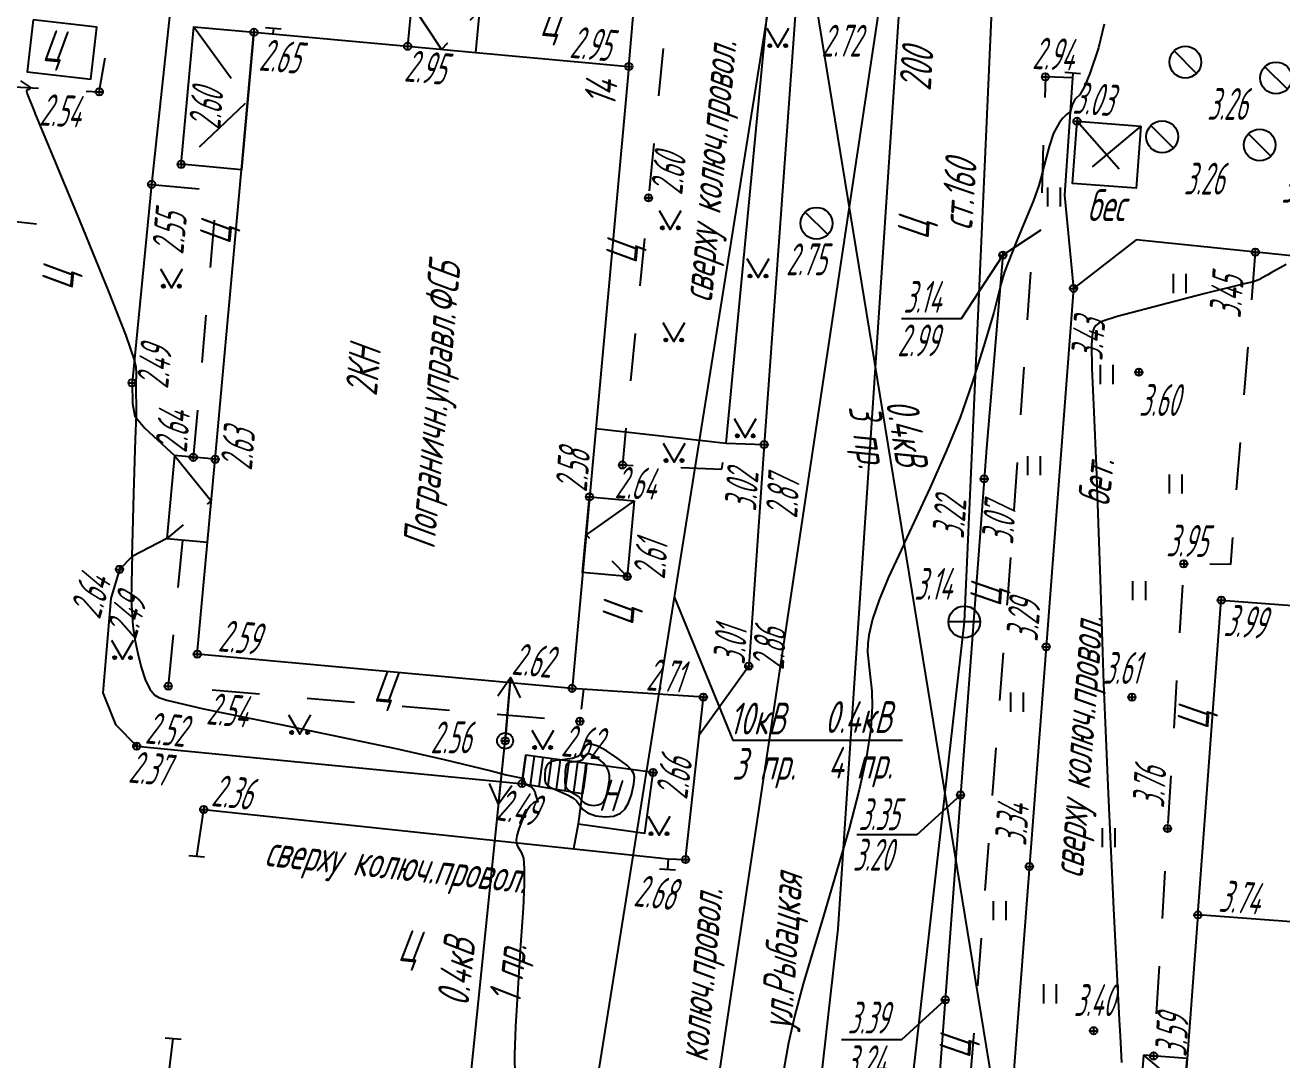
# Model space of a CAD drawing. Extents: x 1233805 to 1234355, y 654698 to 655114.
# Drawn here: x 1233934.98 to 1233974.51, y 654998.42 to 655030.96 of the extents above; entities that cross this region are included whole.
import ezdxf

# ---------------------------------------------------------------- set-up
doc = ezdxf.new("R2010")
doc.units = 0
doc.linetypes.add('ИИDash_15_15', pattern=[3, 1.5, -1.5])
doc.linetypes.add('ИИDash_20_10', pattern=[3, 2, -1])
for name, color, linetype, lineweight in [('ИИ_ВОДОПРОВОДЫ', 80, 'Continuous', 25), ('ИИ_ГОРИЗОНТАЛИ_ОСН', 32, 'Continuous', 25), ('ИИ_ГОРИЗОНТАЛИ_УТОЛЩ', 32, 'Continuous', 30), ('ИИ_ДОРОГИ_АД', 7, 'Continuous', 25), ('ИИ_КАНАЛИЗАЦИЯ', 34, 'Continuous', 25), ('ИИ_ЛЭП_ВН', 250, 'Continuous', 25), ('ИИ_ЛЭП_НН', 250, 'Continuous', 25), ('ИИ_ОГРАДЫ', 7, 'Continuous', 25), ('ИИ_ОТМЕТКИ', 7, 'Continuous', 25), ('ИИ_СТРОЕНИЕ', 7, 'Continuous', 25), ('ИИ_ТЕПЛОТРАССА', 5, 'Continuous', 25), ('ИИ_ТРУБОПРОВОДЫ', 7, 'Continuous', 25), ('ИИ_УГОДЬЯ', 7, 'Continuous', 25)]:
    doc.layers.add(name, color=color, linetype=linetype, lineweight=lineweight)
doc.styles.add('VNIPISIMPLEXCUR', font='simplex.shx', dxfattribs={"width": 0.8, "oblique": 15})
doc.styles.add('ГОСТ 2.304 КУРСИВ', font='cs_gost2304.shx', dxfattribs={"oblique": 15})
doc.linetypes.add('ИИ054741_6', pattern='A,2,-0.5,[35,3dservice.shx,S=1,R=0,X=0,Y=0],-0.5,2', length=5)
doc.linetypes.add('ИИ054763', pattern='A,2.5,[23,3dservice.shx,S=0.85,R=45,X=0,Y=0],5,[23,3dservice.shx,S=0.85,R=225,X=0,Y=0],2.5', length=10)
doc.linetypes.add('ИИ251222', pattern='A,2,-2,3,-0.6,["В",VNIPISIMPLEXCUR,S=2,R=0,X=0,Y=-1],-2.8,3,-2,8,-2,8,-2,6', length=41.4)
doc.linetypes.add('ИИ251223', pattern='A,2,-2,3,-0.6,["К",VNIPISIMPLEXCUR,S=2,R=0,X=0,Y=-1],-3,3,-2,8,-2,8,-2,6', length=41.6)
doc.linetypes.add('ИИ251225', pattern='A,2,-2,3,-0.6,["2Т",VNIPISIMPLEXCUR,S=2,R=0,X=0,Y=-1],-4.4,3,-2,8,-2,8,-2,6', length=43)

# ---------------------------------------------------------------- blocks, each defined once
blk = doc.blocks.new('ИИ05401')
at = {"color": 0, "linetype": 'Continuous', "lineweight": 25}
for points in [[(-0.4, 1.2), (-0.4, 0)], [(0.4, 1.2), (0.4, 0)]]:
    blk.add_lwpolyline(points, dxfattribs=at)
blk = doc.blocks.new('ИИ05416')
at = {"linetype": 'Continuous', "lineweight": 25}
h = blk.add_hatch(color=0, dxfattribs=at)
edge = h.paths.add_edge_path()
edge.add_arc((-0.5, 0.1), 0.1, 0, 360)
h = blk.add_hatch(color=0, dxfattribs=at)
edge = h.paths.add_edge_path()
edge.add_arc((0.5, 0.1), 0.1, 0, 360)
at = {"color": 0, "linetype": 'Continuous', "lineweight": 25}
blk.add_lwpolyline([(-0.693, 1.2), (0, 0), (0.693, 1.2)], dxfattribs=at)
for centre in [(-0.5, 0.1), (0.5, 0.1)]:
    blk.add_circle(centre, 0.1, dxfattribs=at)
blk = doc.blocks.new('ИИ051171')
at = {"color": 0, "linetype": 'Continuous', "lineweight": 25, "flags": 128}
blk.add_lwpolyline([(0.707, -0.707), (-0.707, 0.707)], dxfattribs=at)
at = {"color": 0, "linetype": 'Continuous', "lineweight": 25}
blk.add_circle((0, 0), 1, dxfattribs=at)
at = {"color": 0, "linetype": 'Continuous', "style": 'VNIPISIMPLEXCUR', "oblique": 15, "width": 0.8}
for tag, p in [('NUMBER', (1.7, -1)), ('HATCH', (1.7, -4.4)), ('HEIGHT', (1.7, -7.8)), ('TOP1', (1.7, -11.2)), ('TOP2', (1.7, -14.6)), ('TOP3', (1.7, -18)), ('TOP4', (1.7, -21.4)), ('TOP5', (1.7, -24.8)), ('BOTTOM', (1.7, -28.2))]:
    blk.add_attdef(tag, p, '', height=2, dxfattribs=at)
blk = doc.blocks.new('ИИ051216')
at = {"linetype": 'Continuous'}
blk.add_hatch(color=0, dxfattribs=at).paths.add_polyline_path([(0, 0), (0.4, -0.8), (-0.4, -0.8)])
at = {"color": 0, "linetype": 'Continuous'}
for points in [[(0, 0), (0.4, -0.8), (-0.4, -0.8), (0, 0)], [(0, 0), (0, -2.5)]]:
    blk.add_lwpolyline(points, dxfattribs=at)
at = {"color": 0, "linetype": 'Continuous', "style": 'VNIPISIMPLEXCUR', "oblique": 15, "width": 0.8}
blk.add_attdef('HEIGHT', (1.1, -2.5), '', height=2, dxfattribs=at)
blk = doc.blocks.new('ИИ051081')
at = {"linetype": 'Continuous', "lineweight": 25}
blk.add_hatch(color=0, dxfattribs=at).paths.add_polyline_path([(-0.05, 0, 1), (0.05, 0, 1)])
at = {"color": 0, "linetype": 'Continuous', "lineweight": 25}
for radius in [0.5, 0.05]:
    blk.add_circle((0, 0), radius, dxfattribs=at)
blk = doc.blocks.new('ИИ051144')
at = {"color": 0, "linetype": 'Continuous', "lineweight": 25, "flags": 128}
for points in [[(4, 0), (0, 0)], [(2.775, 0.707), (4, 0), (2.775, -0.707)]]:
    blk.add_lwpolyline(points, dxfattribs=at)
blk = doc.blocks.new('ИИ051172')
at = {"color": 0, "linetype": 'Continuous', "lineweight": 25, "flags": 128}
blk.add_lwpolyline([(1, 0), (-1, 0)], dxfattribs=at)
at = {"color": 0, "linetype": 'Continuous', "lineweight": 25}
blk.add_circle((0, 0), 1, dxfattribs=at)
at = {"color": 0, "linetype": 'Continuous', "style": 'VNIPISIMPLEXCUR', "oblique": 15, "width": 0.8}
for tag, p in [('NUMBER', (1.7, -1)), ('HATCH', (1.7, -4.4)), ('HEIGHT', (1.7, -7.8)), ('TOP1', (1.7, -11.2)), ('TOP2', (1.7, -14.6)), ('TOP3', (1.7, -18)), ('TOP4', (1.7, -21.4)), ('TOP5', (1.7, -24.8)), ('BOTTOM', (1.7, -28.2))]:
    blk.add_attdef(tag, p, '', height=2, dxfattribs=at)
blk = doc.blocks.new('PICKET')
at = {"color": 0, "linetype": 'Continuous', "lineweight": 25}
for p, q in [((-0.23, 0), (0.23, 0)), ((0, 0.23), (0, -0.23))]:
    blk.add_line(p, q, dxfattribs=at)
blk.add_circle((0, 0), 0.23, dxfattribs=at)
at = {"color": 0, "linetype": 'Continuous', "style": 'VNIPISIMPLEXCUR', "oblique": 15, "width": 0.8}
blk.add_attdef('OTMETKA', (1.25, 0.3), '', height=2, dxfattribs=at)
at = {"color": 8, "linetype": 'Continuous', "style": 'VNIPISIMPLEXCUR', "oblique": 15, "width": 0.8, "flags": 1}
blk.add_attdef('NOMER', (1.25, -2.7), '', height=2, dxfattribs=at)

msp = doc.modelspace()

# ---------------------------------------------------------------- linework, layer by layer
at = {"layer": 'ИИ_ВОДОПРОВОДЫ', "linetype": 'ИИ251222', "flags": 128}
msp.add_lwpolyline([(1233967.944, 655082.797), (1233967.18, 655071.793), (1233964.522, 655012.19), (1233960.74, 654978.868), (1233962.888, 654934.908), (1233961.805, 654824.993), (1233961.762, 654810.371), (1233969.882, 654700.999)], dxfattribs=at)
at = {"layer": 'ИИ_ГОРИЗОНТАЛИ_ОСН', "flags": 128}
for points, elevation in [([(1233968.926, 655030.983), (1233968.743, 655030.243), (1233968.473, 655029.437), (1233968.3, 655029.024), (1233968.152, 655028.768), (1233968.041, 655028.655), (1233968.002, 655028.622), (1233967.92, 655028.445), (1233967.899, 655028.374), (1233967.853, 655028.233), (1233967.824, 655028.207), (1233967.734, 655028.146), (1233967.621, 655028.032), (1233967.512, 655027.891), (1233967.331, 655027.558), (1233967.187, 655027.143), (1233967.024, 655026.509), (1233967.003, 655026.421), (1233966.867, 655025.911), (1233966.703, 655025.443), (1233966.314, 655024.512), (1233966.129, 655024.078), (1233965.782, 655023.196), (1233965.658, 655022.771), (1233965.647, 655022.717), (1233965.446, 655021.918), (1233965.127, 655020.845), (1233964.766, 655019.706), (1233964.388, 655018.623), (1233963.967, 655017.583), (1233963.438, 655016.396), (1233962.645, 655014.69), (1233962.616, 655014.628), (1233962.142, 655013.601), (1233961.84, 655012.88), (1233961.632, 655012.274), (1233961.514, 655011.774), (1233961.485, 655011.509), (1233961.48, 655011.238), (1233961.547, 655010.571), (1233961.613, 655010.012), (1233961.629, 655009.544), (1233961.578, 655008.826), (1233961.441, 655007.952), (1233961.216, 655006.914), (1233960.901, 655005.696), (1233960.099, 655002.981), (1233959.454, 655000.812), (1233959.191, 654999.824), (1233958.992, 654998.952), (1233958.841, 654998.126)], 3), ([(1233934.831, 655029.206), (1233935.017, 655029.082), (1233935.118, 655029.016), (1233935.137, 655028.968), (1233935.071, 655028.926), (1233935.041, 655028.913), (1233935.022, 655028.882), (1233935.042, 655028.799), (1233935.285, 655028.2), (1233935.289, 655028.19), (1233936.689, 655024.815), (1233937.604, 655022.577), (1233938.146, 655021.199), (1233938.407, 655020.435), (1233938.457, 655020.212), (1233938.472, 655020.015), (1233938.466, 655019.664), (1233938.46, 655019.369), (1233938.469, 655019.031), (1233938.475, 655018.855), (1233938.469, 655018.703), (1233938.438, 655017.938), (1233938.392, 655016.23), (1233938.36, 655014.998), (1233938.33, 655014.255), (1233938.33, 655014.254), (1233938.338, 655014.25), (1233938.341, 655014.249), (1233938.335, 655013.976), (1233938.331, 655013.875), (1233938.319, 655012.882), (1233938.369, 655012.069), (1233938.43, 655011.637), (1233938.519, 655011.196), (1233938.633, 655010.763), (1233938.759, 655010.384), (1233938.901, 655010.077), (1233939.051, 655009.896), (1233939.061, 655009.887), (1233939.063, 655009.885), (1233939.18, 655009.813), (1233939.432, 655009.731), (1233940.588, 655009.462), (1233942.969, 655008.97), (1233946.644, 655008.207), (1233948.157, 655007.865), (1233949.641, 655007.503), (1233950.112, 655007.386), (1233950.627, 655007.281), (1233950.667, 655007.268), (1233950.681, 655007.142), (1233950.681, 655007.14), (1233950.688, 655007.105), (1233950.724, 655007.087), (1233950.741, 655007.082), (1233950.903, 655007.009), (1233950.96, 655006.943), (1233951.018, 655006.814), (1233951.022, 655006.804), (1233951.028, 655006.789), (1233951.112, 655006.533), (1233951.088, 655006.529), (1233951.034, 655006.53), (1233950.981, 655006.511), (1233950.867, 655006.406), (1233950.744, 655006.215), (1233950.612, 655005.953), (1233950.504, 655005.683), (1233950.441, 655005.46), (1233950.427, 655005.337), (1233950.436, 655005.232), (1233950.467, 655005.14), (1233950.531, 655005.033), (1233950.583, 655004.949), (1233950.651, 655004.756), (1233950.68, 655004.441), (1233950.677, 655003.932), (1233950.642, 655003.194), (1233950.564, 655002.029), (1233950.405, 654999.463), (1233950.377, 654998.582), (1233950.38, 654997.9)], 2.5), ([(1233974.649, 655023.434), (1233974.153, 655023.155), (1233974.067, 655023.108), (1233973.853, 655022.985), (1233973.812, 655022.961), (1233973.619, 655022.884), (1233973.474, 655022.85), (1233973.327, 655022.819), (1233972.061, 655022.51), (1233969.335, 655021.792), (1233968.878, 655021.651), (1233968.754, 655021.587), (1233968.665, 655021.514), (1233968.601, 655021.419), (1233968.558, 655021.295), (1233968.521, 655020.902), (1233968.531, 655020.173), (1233968.592, 655018.784), (1233968.668, 655017.091), (1233968.794, 655013.527), (1233968.906, 655010.257), (1233969.045, 655006.798), (1233969.211, 655003.165), (1233969.394, 654999.673), (1233969.422, 654999.159), (1233969.462, 654998.336)], 3.5)]:
    msp.add_lwpolyline(points, dxfattribs=dict(at, elevation=elevation))
for points, elevation in [([(1233952.365, 655007.958), (1233952.191, 655007.891), (1233951.888, 655007.852), (1233951.673, 655007.828), (1233951.543, 655007.797), (1233951.446, 655007.741), (1233951.379, 655007.657), (1233951.341, 655007.546), (1233951.326, 655007.384), (1233951.325, 655007.364), (1233951.324, 655007.342), (1233951.323, 655007.216), (1233951.344, 655007.133), (1233951.396, 655007.062), (1233951.484, 655006.997), (1233951.78, 655006.867), (1233952.064, 655006.746), (1233952.232, 655006.647), (1233952.319, 655006.565), (1233952.405, 655006.447), (1233952.524, 655006.292), (1233952.666, 655006.19), (1233952.93, 655006.095), (1233953.23, 655006.057), (1233953.495, 655006.084), (1233953.705, 655006.171), (1233953.848, 655006.305), (1233953.964, 655006.501), (1233954.053, 655006.755), (1233954.123, 655007.094), (1233954.148, 655007.293), (1233954.129, 655007.416), (1233954.055, 655007.535), (1233953.903, 655007.681), (1233953.596, 655007.916), (1233953.263, 655008.134), (1233952.989, 655008.28), (1233952.79, 655008.347), (1233952.685, 655008.344), (1233952.604, 655008.294), (1233952.521, 655008.162), (1233952.502, 655008.126), (1233952.437, 655008.024), (1233952.365, 655007.958)], 3), ([(1233952.502, 655007.848), (1233952.414, 655007.814), (1233952.261, 655007.794), (1233952.088, 655007.767), (1233952.036, 655007.736), (1233952.003, 655007.689), (1233951.97, 655007.507), (1233951.966, 655007.47), (1233951.962, 655007.431), (1233951.951, 655007.149), (1233951.968, 655007.05), (1233952.002, 655006.973), (1233952.09, 655006.88), (1233952.247, 655006.788), (1233952.368, 655006.718), (1233952.455, 655006.617), (1233952.515, 655006.539), (1233952.586, 655006.488), (1233952.719, 655006.44), (1233952.87, 655006.421), (1233953.004, 655006.434), (1233953.11, 655006.479), (1233953.186, 655006.552), (1233953.246, 655006.661), (1233953.291, 655006.808), (1233953.331, 655007.021), (1233953.357, 655007.226), (1233953.356, 655007.375), (1233953.325, 655007.508), (1233953.264, 655007.63), (1233953.157, 655007.761), (1233953.009, 655007.89), (1233952.847, 655007.994), (1233952.716, 655008.044), (1233952.662, 655008.042), (1233952.622, 655008.017), (1233952.58, 655007.95), (1233952.57, 655007.932), (1233952.502, 655007.848)], 3.5)]:
    msp.add_lwpolyline(points, close=True, dxfattribs=dict(at, elevation=elevation))
at = {"layer": 'ИИ_ГОРИЗОНТАЛИ_УТОЛЩ', "elevation": 4, "flags": 128}
msp.add_lwpolyline([(1233952.638, 655007.738), (1233952.635, 655007.737), (1233952.632, 655007.736), (1233952.611, 655007.6), (1233952.608, 655007.577), (1233952.605, 655007.553), (1233952.52, 655006.948), (1233952.504, 655006.789), (1233952.504, 655006.789), (1233952.505, 655006.787), (1233952.507, 655006.786), (1233952.514, 655006.786), (1233952.538, 655006.943), (1233952.539, 655006.949), (1233952.54, 655006.954), (1233952.626, 655007.579), (1233952.641, 655007.74), (1233952.64, 655007.74), (1233952.639, 655007.739), (1233952.639, 655007.739), (1233952.638, 655007.738)], close=True, dxfattribs=at)
at = {"layer": 'ИИ_ДОРОГИ_АД', "flags": 128}
for points in [[(1233958.974, 655039.999), (1233959.025, 655040.337), (1233959.836, 655039.969), (1233958.224, 655017.766), (1233957.74, 655010.801), (1233956.183, 655008.633)], [(1233942.814, 655031.411), (1233939.57, 655031.711), (1233938.959, 655025.949), (1233938.343, 655019.708), (1233938.353, 655019.053), (1233938.433, 655018.661), (1233938.746, 655018.278), (1233939.674, 655017.42)], [(1233966.927, 655024.513), (1233965.735, 655023.726), (1233965.22, 655017.649), (1233963.19, 654990.517), (1233963.573, 654989.502), (1233964.287, 654988.788), (1233964.986, 654988.479), (1233965.342, 654988.479)], [(1233957.028, 655017.81), (1233958.224, 655017.766)], [(1233939.436, 655014.811), (1233938.347, 655014.252), (1233937.946, 655013.843), (1233937.67, 655012.926), (1233937.419, 655009.964), (1233937.82, 655008.967), (1233938.488, 655008.281), (1233950.655, 655007.101)], [(1233952.373, 655005.845), (1233952.23, 655005.054)]]:
    msp.add_lwpolyline(points, dxfattribs=at)
at = {"layer": 'ИИ_ДОРОГИ_АД', "linetype": 'ИИDash_15_15', "flags": 128}
for points in [[(1233921.896, 655014.323), (1233918.478, 655014.665), (1233920.242, 655030.402), (1233931.846, 655029.176), (1233937.312, 655028.858), (1233937.808, 655031.71), (1233941.546, 655033.2), (1233942.917, 655033.363)], [(1233954.189, 655032.216), (1233955.241, 655032.158), (1233953.767, 655017.125), (1233956.898, 655016.993), (1233957.028, 655017.81)], [(1233967.921, 655029.294), (1233967.073, 655029.33), (1233966.927, 655024.513)], [(1233938.959, 655025.949), (1233941.011, 655025.762), (1233940.269, 655017.365)], [(1233964.287, 654988.788), (1233964.143, 654990.442), (1233965.892, 655012.937), (1233966.701, 655024.364)], [(1233973.677, 655023.816), (1233972.891, 655013.991), (1233971.424, 655014.016), (1233970.479, 654998.541)], [(1233939.933, 655014.765), (1233939.482, 655010.169), (1233952.43, 655009.065), (1233952.553, 655010.077)]]:
    msp.add_lwpolyline(points, dxfattribs=at)
at = {"layer": 'ИИ_ДОРОГИ_АД', "flags": 128}
msp.add_lwpolyline([(1233935.234, 655031.122), (1233935.046, 655029.486), (1233937.05, 655029.255), (1233937.238, 655030.891)], close=True, dxfattribs=at)
at = {"layer": 'ИИ_КАНАЛИЗАЦИЯ', "linetype": 'ИИ251223', "flags": 128}
msp.add_lwpolyline([(1233959.831, 654935.307), (1233963.849, 654975.195), (1233964.502, 654990.159), (1233959.462, 654992.879), (1233960.552, 655002.541), (1233963.498, 655046.82), (1233964.614, 655061.611), (1233965.913, 655082.867)], dxfattribs=at)
at = {"layer": 'ИИ_ЛЭП_ВН', "flags": 128}
for points in [[(1233959.103, 655036.201), (1233949.847, 654978.253), (1233945.218, 654919.13), (1233958.083, 654861.007)], [(1233955.394, 655012.977), (1233957.242, 655008.47), (1233962.581, 655008.47)]]:
    msp.add_lwpolyline(points, dxfattribs=at)
at = {"layer": 'ИИ_ЛЭП_НН', "flags": 128}
msp.add_lwpolyline([(1233959.103, 655036.201), (1233968.727, 654977.323)], dxfattribs=at)
at = {"layer": 'ИИ_ЛЭП_НН'}
msp.add_lwpolyline([(1233922.991, 654975.982), (1233937.196, 654974.121), (1233946.265, 654972.885), (1233948.67, 654994.745), (1233950.077, 655008.451), (1233950.235, 655010.279)], dxfattribs=at)
at = {"layer": 'ИИ_ОГРАДЫ', "linetype": 'ИИ054741_6'}
for points in [[(1233952.929, 655018.271), (1233957.028, 655017.81), (1233958.589, 655034.184)], [(1233953.968, 655029.656), (1233954.189, 655032.216), (1233949.158, 655032.733), (1233942.917, 655033.363), (1233942.8, 655032.129), (1233942.776, 655031.519)], [(1233967.932, 655029.455), (1233967.672, 655025.611), (1233967.961, 655022.677)], [(1233984.15, 655022.955), (1233976.86, 655023.491), (1233969.924, 655024.2), (1233967.961, 655022.677), (1233965.342, 654988.479), (1233965.312, 654988.279)]]:
    msp.add_lwpolyline(points, dxfattribs=at)
at = {"layer": 'ИИ_ОГРАДЫ', "flags": 128}
for points in [[(1233942.538, 655030.878), (1233943.037, 655030.841)], [(1233967.682, 655029.473), (1233968.181, 655029.436)], [(1233940.127, 655004.844), (1233940.626, 655004.808)], [(1233954.939, 655004.429), (1233955.437, 655004.392)], [(1233939.385, 654999.109), (1233939.883, 654999.073)]]:
    msp.add_lwpolyline(points, dxfattribs=at)
at = {"layer": 'ИИ_ОГРАДЫ'}
for points in [[(1233942.788, 655030.86), (1233942.775, 655030.677)], [(1233955.207, 655004.738), (1233955.188, 655004.411)]]:
    msp.add_lwpolyline(points, dxfattribs=at)
at = {"layer": 'ИИ_ОГРАДЫ', "linetype": 'ИИ054763', "flags": 128}
for points in [[(1233940.376, 655004.826), (1233940.595, 655006.292), (1233955.207, 655004.738), (1233955.75, 655004.716), (1233956.314, 655009.824), (1233952.184, 655010.101)], [(1233912.187, 654898.15), (1233919.57, 654897.199), (1233943.856, 654894.854), (1233948.88, 654942.547), (1233953.034, 654980.504), (1233954.746, 654995.55), (1233954.265, 654995.602), (1233939.404, 654997.193), (1233939.634, 654999.091)]]:
    msp.add_lwpolyline(points, dxfattribs=at)
at = {"layer": 'ИИ_ОТМЕТКИ'}
for points, elevation in [([(1233965.735, 655023.726), (1233964.426, 655021.719), (1233962.546, 655021.719)], 2.99), ([(1233964.405, 655006.747), (1233963.025, 655005.491), (1233961.144, 655005.491)], 3.202), ([(1233963.923, 655000.306), (1233962.543, 654999.051), (1233960.662, 654999.051)], 3.245)]:
    msp.add_lwpolyline(points, dxfattribs=dict(at, elevation=elevation))
at = {"layer": 'ИИ_СТРОЕНИЕ'}
for points in [[(1233947.133, 655031.619), (1233947.012, 655030.29), (1233949.161, 655030.094), (1233949.282, 655031.423)], [(1233942.178, 655030.731), (1233941.784, 655026.406), (1233939.886, 655026.579), (1233940.281, 655030.904)], [(1233953.968, 655029.656), (1233952.184, 655010.101), (1233940.395, 655011.176), (1233940.716, 655014.694), (1233940.954, 655017.303), (1233941.784, 655026.406), (1233942.178, 655030.731), (1233947.012, 655030.29), (1233949.161, 655030.094)], [(1233970.078, 655027.784), (1233969.933, 655025.829), (1233967.923, 655025.978), (1233968.068, 655027.933)], [(1233939.674, 655017.42), (1233939.436, 655014.811), (1233940.716, 655014.694), (1233940.954, 655017.303)], [(1233954.132, 655015.996), (1233953.915, 655013.615), (1233952.517, 655013.742), (1233952.734, 655016.123)], [(1233971.872, 655002.976), (1233972.607, 655012.873), (1233975.258, 655012.676), (1233978.056, 655012.468), (1233981.847, 655012.187), (1233981.112, 655002.291)], [(1233952.506, 655006.79), (1233952.64, 655007.736), (1233950.734, 655008.004), (1233950.607, 655007.106)], [(1233952.64, 655007.736), (1233952.506, 655006.79), (1233952.373, 655005.845), (1233954.474, 655005.549), (1233954.73, 655007.455)], [(1233971.872, 655002.976), (1233971.537, 654998.462), (1233971.39, 654996.478), (1233971.125, 654992.906), (1233974.213, 654992.677), (1233975.435, 654992.586), (1233977.216, 654992.454), (1233978.992, 654992.322), (1233997.615, 654990.94), (1234004.245, 654990.448), (1234004.49, 654993.744), (1234004.993, 655000.518), (1234001.33, 655000.79), (1233996.872, 655001.121), (1233981.112, 655002.291)], [(1233970.156, 654998.565), (1233970.009, 654996.581), (1233971.39, 654996.478), (1233971.537, 654998.462)]]:
    msp.add_lwpolyline(points, close=True, dxfattribs=at)
at = {"layer": 'ИИ_СТРОЕНИЕ', "linetype": 'ИИDash_20_10', "flags": 128}
for points in [[(1233947.133, 655031.619), (1233948.073, 655030.194), (1233949.282, 655031.423)], [(1233940.281, 655030.904), (1233941.981, 655028.568), (1233939.886, 655026.579)], [(1233968.068, 655027.933), (1233969.933, 655025.829)], [(1233970.078, 655027.784), (1233967.923, 655025.978)], [(1233939.674, 655017.42), (1233940.835, 655015.998), (1233939.436, 655014.811)], [(1233954.132, 655015.996), (1233952.626, 655014.933), (1233953.915, 655013.615)], [(1233970.156, 654998.565), (1233971.464, 654997.47), (1233970.009, 654996.581)]]:
    msp.add_lwpolyline(points, dxfattribs=at)
at = {"layer": 'ИИ_СТРОЕНИЕ'}
for points in [[(1233950.607, 655007.106), (1233950.734, 655008.004)], [(1233950.878, 655007.061), (1233951.006, 655007.966)], [(1233951.15, 655007.016), (1233951.278, 655007.928)], [(1233951.421, 655006.971), (1233951.551, 655007.889)], [(1233951.692, 655006.926), (1233951.823, 655007.851)], [(1233951.964, 655006.88), (1233952.095, 655007.812)], [(1233952.235, 655006.835), (1233952.367, 655007.774)]]:
    msp.add_lwpolyline(points, dxfattribs=at)
at = {"layer": 'ИИ_ТЕПЛОТРАССА', "linetype": 'ИИ251225', "flags": 128}
msp.add_lwpolyline([(1233964.982, 655082.899), (1233962.125, 655033.414), (1233954.34, 654981.542)], dxfattribs=at)

# ---------------------------------------------------------------- block references
at = {"layer": 'ИИ_ВОДОПРОВОДЫ', "color": 7}
ref = msp.add_blockref('ИИ051172', (1233964.522, 655012.19, 3.14), dxfattribs=dict(at, xscale=0.5, yscale=0.5, zscale=0.5))
ref.add_attrib('HATCH', '3.14', (1233962.947, 655012.887, 14.81), dxfattribs={"layer": '0', "color": 0, "linetype": 'Continuous', "height": 1, "rotation": 360, "style": 'ГОСТ 2.304 КУРСИВ', "oblique": 15, "width": 0.65})
at = {"layer": 'ИИ_ЛЭП_НН', "xscale": 0.4999999999999997, "yscale": 0.4999999999999997, "zscale": 0.4999999999999997}
for rotation in [85.08561164963277, 264.1389860084803]:
    msp.add_blockref('ИИ051144', (1233950.077, 655008.451), dxfattribs=dict(at, rotation=rotation))
at = {"layer": 'ИИ_ЛЭП_НН', "xscale": 0.5, "yscale": 0.5, "zscale": 0.5}
msp.add_blockref('ИИ051081', (1233950.077, 655008.451), dxfattribs=at)
at = {"layer": 'ИИ_ОТМЕТКИ'}
ref = msp.add_blockref('PICKET', (1233959.255, 655031.964, 2.724), dxfattribs=dict(at, xscale=0.5, yscale=0.5, zscale=0.5))
ref.add_attrib('OTMETKA', '2.72', (1233960.031, 655029.967, 2.724), dxfattribs={"layer": '0', "color": 0, "linetype": 'Continuous', "height": 1, "style": 'ГОСТ 2.304 КУРСИВ', "oblique": 15, "width": 0.65})
ref = msp.add_blockref('PICKET', (1233942.178, 655030.731, 2.647), dxfattribs=dict(at, xscale=0.5, yscale=0.5, zscale=0.5))
ref.add_attrib('OTMETKA', '2.65', (1233942.317, 655029.536, 2.647), dxfattribs={"layer": '0', "color": 0, "linetype": 'Continuous', "height": 1, "rotation": 354.7916, "style": 'ГОСТ 2.304 КУРСИВ', "oblique": 15, "width": 0.65})
ref = msp.add_blockref('PICKET', (1233953.968, 655029.656, 2.946), dxfattribs=dict(at, xscale=0.5, yscale=0.5, zscale=0.5))
ref.add_attrib('OTMETKA', '2.95', (1233952.089, 655029.93, 2.946), dxfattribs={"layer": '0', "color": 0, "linetype": 'Continuous', "height": 1, "rotation": 354.7916, "style": 'ГОСТ 2.304 КУРСИВ', "oblique": 15, "width": 0.65})
ref = msp.add_blockref('PICKET', (1233947.012, 655030.29, 2.953), dxfattribs=dict(at, xscale=0.5, yscale=0.5, zscale=0.5))
ref.add_attrib('OTMETKA', '2.95', (1233946.886, 655029.191, 2.953), dxfattribs={"layer": '0', "color": 0, "linetype": 'Continuous', "height": 1, "rotation": 354.7916, "style": 'ГОСТ 2.304 КУРСИВ', "oblique": 15, "width": 0.65})
ref = msp.add_blockref('PICKET', (1233967.073, 655029.33, 2.939), dxfattribs=dict(at, xscale=0.5, yscale=0.5, zscale=0.5))
ref.add_attrib('OTMETKA', '2.94', (1233966.652, 655029.578, 2.939), dxfattribs={"layer": '0', "color": 0, "linetype": 'Continuous', "height": 1, "rotation": 357.6151, "style": 'ГОСТ 2.304 КУРСИВ', "oblique": 15, "width": 0.65})
ref = msp.add_blockref('PICKET', (1233939.886, 655026.579, 2.601), dxfattribs=dict(at, xscale=0.5, yscale=0.5, zscale=0.5))
ref.add_attrib('OTMETKA', '2.60', (1233941.11, 655027.64, 2.601), dxfattribs={"layer": '0', "color": 0, "linetype": 'Continuous', "height": 1, "rotation": 84.7916, "style": 'ГОСТ 2.304 КУРСИВ', "oblique": 15, "width": 0.65})
ref = msp.add_blockref('PICKET', (1233968.068, 655027.933, 3.033), dxfattribs=dict(at, xscale=0.5, yscale=0.5, zscale=0.5))
ref.add_attrib('OTMETKA', '3.03', (1233967.919, 655028.178, 3.033), dxfattribs={"layer": '0', "color": 0, "linetype": 'Continuous', "height": 1, "rotation": 355.7555, "style": 'ГОСТ 2.304 КУРСИВ', "oblique": 15, "width": 0.65})
ref = msp.add_blockref('PICKET', (1233937.312, 655028.858, 2.537), dxfattribs=dict(at, xscale=0.5, yscale=0.5, zscale=0.5))
ref.add_attrib('OTMETKA', '2.54', (1233935.411, 655027.805, 2.537), dxfattribs={"layer": '0', "color": 0, "linetype": 'Continuous', "height": 1, "rotation": 356.6697, "style": 'ГОСТ 2.304 КУРСИВ', "oblique": 15, "width": 0.65})
ref = msp.add_blockref('PICKET', (1233954.59, 655025.522, 2.603), dxfattribs=dict(at, xscale=0.5, yscale=0.5, zscale=0.5))
ref.add_attrib('OTMETKA', '2.60', (1233955.648, 655025.597, 2.603), dxfattribs={"layer": '0', "color": 0, "linetype": 'Continuous', "height": 1, "rotation": 84.3993, "style": 'ГОСТ 2.304 КУРСИВ', "oblique": 15, "width": 0.65})
ref = msp.add_blockref('PICKET', (1233938.959, 655025.949, 2.545), dxfattribs=dict(at, xscale=0.5, yscale=0.5, zscale=0.5))
ref.add_attrib('OTMETKA', '2.55', (1233939.951, 655023.727, 2.545), dxfattribs={"layer": '0', "color": 0, "linetype": 'Continuous', "height": 1, "rotation": 84.3577, "style": 'ГОСТ 2.304 КУРСИВ', "oblique": 15, "width": 0.65})
ref = msp.add_blockref('PICKET', (1233965.735, 655023.726, 2.99), dxfattribs=dict(at, xscale=0.5, yscale=0.5, zscale=0.5))
ref.add_attrib('OTMETKA', '2.99', (1233962.415, 655020.543, 2.99), dxfattribs={"layer": '0', "color": 0, "linetype": 'Continuous', "height": 1, "style": 'ГОСТ 2.304 КУРСИВ', "oblique": 15, "width": 0.65})
ref = msp.add_blockref('PICKET', (1233973.677, 655023.816, 3.453), dxfattribs=dict(at, xscale=0.5, yscale=0.5, zscale=0.5))
ref.add_attrib('OTMETKA', '3.45', (1233973.214, 655021.727, 3.453), dxfattribs={"layer": '0', "color": 0, "linetype": 'Continuous', "height": 1, "rotation": 85.423, "style": 'ГОСТ 2.304 КУРСИВ', "oblique": 15, "width": 0.65})
ref = msp.add_blockref('PICKET', (1233967.961, 655022.677, 3.433), dxfattribs=dict(at, xscale=0.5, yscale=0.5, zscale=0.5))
ref.add_attrib('OTMETKA', '3.43', (1233968.866, 655020.388, 3.433), dxfattribs={"layer": '0', "color": 0, "linetype": 'Continuous', "height": 1, "rotation": 85.6199, "style": 'ГОСТ 2.304 КУРСИВ', "oblique": 15, "width": 0.65})
ref = msp.add_blockref('PICKET', (1233938.343, 655019.708, 2.493), dxfattribs=dict(at, xscale=0.5, yscale=0.5, zscale=0.5))
ref.add_attrib('OTMETKA', '2.49', (1233939.473, 655019.505, 2.493), dxfattribs={"layer": '0', "color": 0, "linetype": 'Continuous', "height": 1, "rotation": 84.3577, "style": 'ГОСТ 2.304 КУРСИВ', "oblique": 15, "width": 0.65})
ref = msp.add_blockref('PICKET', (1233970.014, 655020.04, 3.605), dxfattribs=dict(at, xscale=0.5, yscale=0.5, zscale=0.5))
ref.add_attrib('OTMETKA', '3.60', (1233970.016, 655018.667, 3.605), dxfattribs={"layer": '0', "color": 0, "linetype": 'Continuous', "height": 1, "style": 'ГОСТ 2.304 КУРСИВ', "oblique": 15, "width": 0.65})
ref = msp.add_blockref('PICKET', (1233940.269, 655017.365, 2.637), dxfattribs=dict(at, xscale=0.5, yscale=0.5, zscale=0.5))
ref.add_attrib('OTMETKA', '2.64', (1233940.06, 655017.491, 2.637), dxfattribs={"layer": '0', "color": 0, "linetype": 'Continuous', "height": 1, "rotation": 84.9542, "style": 'ГОСТ 2.304 КУРСИВ', "oblique": 15, "width": 0.65})
ref = msp.add_blockref('PICKET', (1233940.954, 655017.303, 2.626), dxfattribs=dict(at, xscale=0.5, yscale=0.5, zscale=0.5))
ref.add_attrib('OTMETKA', '2.63', (1233942.108, 655016.937, 2.626), dxfattribs={"layer": '0', "color": 0, "linetype": 'Continuous', "height": 1, "rotation": 84.7916, "style": 'ГОСТ 2.304 КУРСИВ', "oblique": 15, "width": 0.65})
ref = msp.add_blockref('PICKET', (1233952.734, 655016.123, 2.581), dxfattribs=dict(at, xscale=0.5, yscale=0.5, zscale=0.5))
ref.add_attrib('OTMETKA', '2.58', (1233952.642, 655016.258, 2.581), dxfattribs={"layer": '0', "color": 0, "linetype": 'Continuous', "height": 1, "rotation": 84.7879, "style": 'ГОСТ 2.304 КУРСИВ', "oblique": 15, "width": 0.65})
ref = msp.add_blockref('PICKET', (1233958.224, 655017.766, 2.866), dxfattribs=dict(at, xscale=0.5, yscale=0.5, zscale=0.5))
ref.add_attrib('OTMETKA', '2.87', (1233959.26, 655015.433, 2.866), dxfattribs={"layer": '0', "color": 0, "linetype": 'Continuous', "height": 1, "rotation": 86.0258, "style": 'ГОСТ 2.304 КУРСИВ', "oblique": 15, "width": 0.65})
ref = msp.add_blockref('PICKET', (1233953.767, 655017.125, 2.64), dxfattribs=dict(at, xscale=0.5, yscale=0.5, zscale=0.5))
ref.add_attrib('OTMETKA', '2.64', (1233953.519, 655016.081, 2.64), dxfattribs={"layer": '0', "color": 0, "linetype": 'Continuous', "height": 1, "rotation": 357.5855, "style": 'ГОСТ 2.304 КУРСИВ', "oblique": 15, "width": 0.65})
ref = msp.add_blockref('PICKET', (1233965.148, 655016.686, 3.069), dxfattribs=dict(at, xscale=0.5, yscale=0.5, zscale=0.5))
ref.add_attrib('OTMETKA', '3.07', (1233966.056, 655014.61, 3.069), dxfattribs={"layer": '0', "color": 0, "linetype": 'Continuous', "height": 1, "rotation": 85.7212, "style": 'ГОСТ 2.304 КУРСИВ', "oblique": 15, "width": 0.65})
ref = msp.add_blockref('PICKET', (1233971.424, 655014.016, 3.951), dxfattribs=dict(at, xscale=0.5, yscale=0.5, zscale=0.5))
ref.add_attrib('OTMETKA', '3.95', (1233970.873, 655014.253, 3.951), dxfattribs={"layer": '0', "color": 0, "linetype": 'Continuous', "height": 1, "rotation": 359.029, "style": 'ГОСТ 2.304 КУРСИВ', "oblique": 15, "width": 0.65})
ref = msp.add_blockref('PICKET', (1233953.915, 655013.615, 2.608), dxfattribs=dict(at, xscale=0.5, yscale=0.5, zscale=0.5))
ref.add_attrib('OTMETKA', '2.61', (1233955.098, 655013.518, 2.608), dxfattribs={"layer": '0', "color": 0, "linetype": 'Continuous', "height": 1, "rotation": 84.7916, "style": 'ГОСТ 2.304 КУРСИВ', "oblique": 15, "width": 0.65})
ref = msp.add_blockref('PICKET', (1233937.946, 655013.843, 2.486), dxfattribs=dict(at, xscale=0.5, yscale=0.5, zscale=0.5))
ref.add_attrib('OTMETKA', '2.49', (1233938.455, 655011.605, 2.486), dxfattribs={"layer": '0', "color": 0, "linetype": 'Continuous', "height": 1, "rotation": 73.2475, "style": 'ГОСТ 2.304 КУРСИВ', "oblique": 15, "width": 0.65})
ref = msp.add_blockref('PICKET', (1233967.098, 655011.41, 3.293), dxfattribs=dict(at, xscale=0.5, yscale=0.5, zscale=0.5))
ref.add_attrib('OTMETKA', '3.29', (1233966.828, 655011.557, 3.293), dxfattribs={"layer": '0', "color": 0, "linetype": 'Continuous', "height": 1, "rotation": 85.6199, "style": 'ГОСТ 2.304 КУРСИВ', "oblique": 15, "width": 0.65})
ref = msp.add_blockref('PICKET', (1233972.607, 655012.873, 3.988), dxfattribs=dict(at, xscale=0.5, yscale=0.5, zscale=0.5))
ref.add_attrib('OTMETKA', '3.99', (1233972.668, 655011.752, 3.988), dxfattribs={"layer": '0', "color": 0, "linetype": 'Continuous', "height": 1, "rotation": 355.7555, "style": 'ГОСТ 2.304 КУРСИВ', "oblique": 15, "width": 0.65})
ref = msp.add_blockref('PICKET', (1233940.395, 655011.176, 2.591), dxfattribs=dict(at, xscale=0.5, yscale=0.5, zscale=0.5))
ref.add_attrib('OTMETKA', '2.59', (1233941.031, 655011.269, 2.591), dxfattribs={"layer": '0', "color": 0, "linetype": 'Continuous', "height": 1, "rotation": 354.7916, "style": 'ГОСТ 2.304 КУРСИВ', "oblique": 15, "width": 0.65})
ref = msp.add_blockref('PICKET', (1233957.74, 655010.801, 2.863), dxfattribs=dict(at, xscale=0.5, yscale=0.5, zscale=0.5))
ref.add_attrib('OTMETKA', '2.86', (1233958.839, 655010.666, 2.863), dxfattribs={"layer": '0', "color": 0, "linetype": 'Continuous', "height": 1, "rotation": 86.0258, "style": 'ГОСТ 2.304 КУРСИВ', "oblique": 15, "width": 0.65})
ref = msp.add_blockref('PICKET', (1233952.184, 655010.101, 2.62), dxfattribs=dict(at, xscale=0.5, yscale=0.5, zscale=0.5))
ref.add_attrib('OTMETKA', '2.62', (1233950.267, 655010.538, 2.62), dxfattribs={"layer": '0', "color": 0, "linetype": 'Continuous', "height": 1, "rotation": 354.7916, "style": 'ГОСТ 2.304 КУРСИВ', "oblique": 15, "width": 0.65})
ref = msp.add_blockref('PICKET', (1233956.314, 655009.824, 2.713), dxfattribs=dict(at, xscale=0.5, yscale=0.5, zscale=0.5))
ref.add_attrib('OTMETKA', '2.71', (1233954.501, 655010.04, 2.713), dxfattribs={"layer": '0', "color": 0, "linetype": 'Continuous', "height": 1, "rotation": 356.156, "style": 'ГОСТ 2.304 КУРСИВ', "oblique": 15, "width": 0.65})
ref = msp.add_blockref('PICKET', (1233969.796, 655009.824, 3.605), dxfattribs=dict(at, xscale=0.5, yscale=0.5, zscale=0.5))
ref.add_attrib('OTMETKA', '3.61', (1233968.88, 655010.241, 3.605), dxfattribs={"layer": '0', "color": 0, "linetype": 'Continuous', "height": 1, "style": 'ГОСТ 2.304 КУРСИВ', "oblique": 15, "width": 0.65})
ref = msp.add_blockref('PICKET', (1233939.482, 655010.169, 2.541), dxfattribs=dict(at, xscale=0.5, yscale=0.5, zscale=0.5))
ref.add_attrib('OTMETKA', '2.54', (1233940.661, 655008.974, 2.541), dxfattribs={"layer": '0', "color": 0, "linetype": 'Continuous', "height": 1, "rotation": 355.1262, "style": 'ГОСТ 2.304 КУРСИВ', "oblique": 15, "width": 0.65})
ref = msp.add_blockref('PICKET', (1233950.077, 655008.451, 2.557), dxfattribs=dict(at, xscale=0.5, yscale=0.5, zscale=0.5))
ref.add_attrib('OTMETKA', '2.56', (1233947.731, 655008.06, 2.557), dxfattribs={"layer": '0', "color": 0, "linetype": 'Continuous', "height": 1, "style": 'ГОСТ 2.304 КУРСИВ', "oblique": 15, "width": 0.65})
ref = msp.add_blockref('PICKET', (1233952.43, 655009.065, 2.615), dxfattribs=dict(at, xscale=0.5, yscale=0.5, zscale=0.5))
ref.add_attrib('OTMETKA', '2.62', (1233951.825, 655007.968, 2.615), dxfattribs={"layer": '0', "color": 0, "linetype": 'Continuous', "height": 1, "rotation": 355.1262, "style": 'ГОСТ 2.304 КУРСИВ', "oblique": 15, "width": 0.65})
ref = msp.add_blockref('PICKET', (1233938.488, 655008.281, 2.373), dxfattribs=dict(at, xscale=0.5, yscale=0.5, zscale=0.5))
ref.add_attrib('OTMETKA', '2.37', (1233938.209, 655007.144, 2.373), dxfattribs={"layer": '0', "color": 0, "linetype": 'Continuous', "height": 1, "rotation": 354.461, "style": 'ГОСТ 2.304 КУРСИВ', "oblique": 15, "width": 0.65})
ref = msp.add_blockref('PICKET', (1233954.73, 655007.455, 2.658), dxfattribs=dict(at, xscale=0.5, yscale=0.5, zscale=0.5))
ref.add_attrib('OTMETKA', '2.66', (1233955.801, 655006.584, 2.658), dxfattribs={"layer": '0', "color": 0, "linetype": 'Continuous', "height": 1, "rotation": 82.3489, "style": 'ГОСТ 2.304 КУРСИВ', "oblique": 15, "width": 0.65})
ref = msp.add_blockref('PICKET', (1233970.916, 655005.69, 3.756), dxfattribs=dict(at, xscale=0.5, yscale=0.5, zscale=0.5))
ref.add_attrib('OTMETKA', '3.76', (1233970.804, 655006.323, 3.756), dxfattribs={"layer": '0', "color": 0, "linetype": 'Continuous', "height": 1, "rotation": 86.5051, "style": 'ГОСТ 2.304 КУРСИВ', "oblique": 15, "width": 0.65})
ref = msp.add_blockref('PICKET', (1233940.595, 655006.292, 2.358), dxfattribs=dict(at, xscale=0.5, yscale=0.5, zscale=0.5))
ref.add_attrib('OTMETKA', '2.36', (1233940.816, 655006.405, 2.358), dxfattribs={"layer": '0', "color": 0, "linetype": 'Continuous', "height": 1, "rotation": 353.9294, "style": 'ГОСТ 2.304 КУРСИВ', "oblique": 15, "width": 0.65})
ref = msp.add_blockref('PICKET', (1233950.607, 655007.106, 2.493), dxfattribs=dict(at, xscale=0.5, yscale=0.5, zscale=0.5))
ref.add_attrib('OTMETKA', '2.49', (1233949.761, 655005.968, 2.493), dxfattribs={"layer": '0', "color": 0, "linetype": 'Continuous', "height": 1, "rotation": 350.5735, "style": 'ГОСТ 2.304 КУРСИВ', "oblique": 15, "width": 0.65})
ref = msp.add_blockref('PICKET', (1233964.405, 655006.747, 3.202), dxfattribs=dict(at, xscale=0.5, yscale=0.5, zscale=0.5))
ref.add_attrib('OTMETKA', '3.20', (1233961.014, 655004.369, 3.202), dxfattribs={"layer": '0', "color": 0, "linetype": 'Continuous', "height": 1, "style": 'ГОСТ 2.304 КУРСИВ', "oblique": 15, "width": 0.65})
ref = msp.add_blockref('PICKET', (1233966.569, 655004.501, 3.338), dxfattribs=dict(at, xscale=0.5, yscale=0.5, zscale=0.5))
ref.add_attrib('OTMETKA', '3.34', (1233966.467, 655005.135, 3.338), dxfattribs={"layer": '0', "color": 0, "linetype": 'Continuous', "height": 1, "rotation": 85.6199, "style": 'ГОСТ 2.304 КУРСИВ', "oblique": 15, "width": 0.65})
ref = msp.add_blockref('PICKET', (1233955.75, 655004.716, 2.677), dxfattribs=dict(at, xscale=0.5, yscale=0.5, zscale=0.5))
ref.add_attrib('OTMETKA', '2.68', (1233954.099, 655003.255, 2.677), dxfattribs={"layer": '0', "color": 0, "linetype": 'Continuous', "height": 1, "rotation": 353.9294, "style": 'ГОСТ 2.304 КУРСИВ', "oblique": 15, "width": 0.65})
ref = msp.add_blockref('PICKET', (1233971.872, 655002.976, 3.735), dxfattribs=dict(at, xscale=0.5, yscale=0.5, zscale=0.5))
ref.add_attrib('OTMETKA', '3.74', (1233972.506, 655003.079, 3.735), dxfattribs={"layer": '0', "color": 0, "linetype": 'Continuous', "height": 1, "rotation": 355.7555, "style": 'ГОСТ 2.304 КУРСИВ', "oblique": 15, "width": 0.65})
ref = msp.add_blockref('PICKET', (1233968.591, 654999.336, 3.396), dxfattribs=dict(at, xscale=0.5, yscale=0.5, zscale=0.5))
ref.add_attrib('OTMETKA', '3.40', (1233967.965, 654999.797, 3.396), dxfattribs={"layer": '0', "color": 0, "linetype": 'Continuous', "height": 1, "style": 'ГОСТ 2.304 КУРСИВ', "oblique": 15, "width": 0.65})
ref = msp.add_blockref('PICKET', (1233963.923, 655000.306, 3.245), dxfattribs=dict(at, xscale=0.5, yscale=0.5, zscale=0.5))
ref.add_attrib('OTMETKA', '3.24', (1233960.764, 654997.874, 3.245), dxfattribs={"layer": '0', "color": 0, "linetype": 'Continuous', "height": 1, "style": 'ГОСТ 2.304 КУРСИВ', "oblique": 15, "width": 0.65})
ref = msp.add_blockref('PICKET', (1233970.479, 654998.541, 3.589), dxfattribs=dict(at, xscale=0.5, yscale=0.5, zscale=0.5))
ref.add_attrib('OTMETKA', '3.59', (1233971.509, 654998.501, 3.589), dxfattribs={"layer": '0', "color": 0, "linetype": 'Continuous', "height": 1, "rotation": 86.5051, "style": 'ГОСТ 2.304 КУРСИВ', "oblique": 15, "width": 0.65})
at = {"layer": 'ИИ_ТЕПЛОТРАССА', "color": 7, "xscale": 0.4999999999999993, "yscale": 0.4999999999999993, "zscale": 0.4999999999999993, "rotation": 84}
msp.add_blockref('ИИ051216', (1233934.098, 655024.839), dxfattribs=at)
at = {"layer": 'ИИ_ТРУБОПРОВОДЫ'}
ref = msp.add_blockref('ИИ051171', (1233971.478, 655029.793, 3.26), dxfattribs=dict(at, xscale=0.5, yscale=0.5, zscale=0.5))
ref.add_attrib('HATCH', '3.26', (1233972.16, 655027.977, 3.26), dxfattribs={"layer": '0', "color": 0, "linetype": 'Continuous', "height": 1, "rotation": 360, "style": 'ГОСТ 2.304 КУРСИВ', "oblique": 15, "width": 0.65})
ref = msp.add_blockref('ИИ051171', (1233974.331, 655029.295, 3.48), dxfattribs=dict(at, xscale=0.5, yscale=0.5, zscale=0.5))
ref.add_attrib('HATCH', '3.48', (1233975.013, 655027.479, 3.48), dxfattribs={"layer": '0', "color": 0, "linetype": 'Continuous', "height": 1, "rotation": 360, "style": 'ГОСТ 2.304 КУРСИВ', "oblique": 15, "width": 0.65})
ref = msp.add_blockref('ИИ051171', (1233970.747, 655027.445, 3.26), dxfattribs=dict(at, xscale=0.5, yscale=0.5, zscale=0.5))
ref.add_attrib('HATCH', '3.26', (1233971.428, 655025.629, 3.26), dxfattribs={"layer": '0', "color": 0, "linetype": 'Continuous', "height": 1, "rotation": 360, "style": 'ГОСТ 2.304 КУРСИВ', "oblique": 15, "width": 0.65})
ref = msp.add_blockref('ИИ051171', (1233973.814, 655027.187, 3.4), dxfattribs=dict(at, xscale=0.5, yscale=0.5, zscale=0.5))
ref.add_attrib('HATCH', '3.40', (1233974.496, 655025.371, 3.4), dxfattribs={"layer": '0', "color": 0, "linetype": 'Continuous', "height": 1, "rotation": 360, "style": 'ГОСТ 2.304 КУРСИВ', "oblique": 15, "width": 0.65})
ref = msp.add_blockref('ИИ051171', (1233959.873, 655024.724, 2.75), dxfattribs=dict(at, xscale=0.5, yscale=0.5, zscale=0.5))
ref.add_attrib('HATCH', '2.75', (1233958.914, 655023.091, 2.75), dxfattribs={"layer": '0', "color": 0, "linetype": 'Continuous', "height": 1, "rotation": 360, "style": 'ГОСТ 2.304 КУРСИВ', "oblique": 15, "width": 0.65})
at = {"layer": 'ИИ_УГОДЬЯ', "xscale": 0.5, "yscale": 0.5, "zscale": 0.5}
for name, p in [('ИИ05416', (1233958.656, 655030.261)), ('ИИ05401', (1233967.341, 655025.254)), ('ИИ05416', (1233955.274, 655024.532)), ('ИИ05416', (1233958.033, 655023.015)), ('ИИ05416', (1233939.579, 655022.696)), ('ИИ05401', (1233971.292, 655022.532)), ('ИИ05416', (1233955.382, 655021.003)), ('ИИ05401', (1233968.994, 655019.67)), ('ИИ05416', (1233957.631, 655017.99)), ('ИИ05416', (1233955.391, 655017.213)), ('ИИ05401', (1233966.709, 655016.805)), ('ИИ05401', (1233971.166, 655016.226)), ('ИИ05401', (1233970.017, 655012.87)), ('ИИ05416', (1233938.044, 655011.016)), ('ИИ05401', (1233966.176, 655009.367)), ('ИИ05416', (1233943.615, 655008.664)), ('ИИ05416', (1233951.26, 655008.19)), ('ИИ05416', (1233954.919, 655005.481)), ('ИИ05401', (1233969.058, 655005.105)), ('ИИ05401', (1233965.628, 655002.81)), ('ИИ05401', (1233967.216, 655000.194))]:
    msp.add_blockref(name, p, dxfattribs=at)

# ---------------------------------------------------------------- texts
at = {"layer": 'ИИ_ВОДОПРОВОДЫ', "color": 7, "style": 'ГОСТ 2.304 КУРСИВ', "oblique": 15, "width": 0.8}
msp.add_text('ст.160', height=1, rotation=86.0307, dxfattribs=at).set_placement((1233964.768, 655024.491, -11.67))
at = {"layer": 'ИИ_ДОРОГИ_АД', "style": 'ГОСТ 2.304 КУРСИВ', "oblique": 15, "width": 0.8}
for s, rotation, p in [('Ц', 354.7916, (1233951.156, 655030.628)), ('Ц', 354.7916, (1233935.504, 655029.835)), ('Ц', 84.7916, (1233941.437, 655024.047)), ('Ц', 85.962, (1233963.396, 655024.202)), ('Ц', 84.7916, (1233954.214, 655023.438)), ('Ц', 84.7916, (1233936.475, 655022.619)), ('Ц', 85.962, (1233965.675, 655012.658)), ('Ц', 84.7916, (1233954.102, 655012.067)), ('Ц', 354.7916, (1233945.924, 655009.697)), ('Ц', 85.7769, (1233972.198, 655008.794)), ('ул.Рыбацкая', 85.962, (1233959.093, 654999.347)), ('Ц', 353.9294, (1233946.692, 655001.538)), ('Ц', 85.962, (1233964.709, 654998.453))]:
    msp.add_text(s, height=1, rotation=rotation, dxfattribs=at).set_placement(p)
at = {"layer": 'ИИ_КАНАЛИЗАЦИЯ', "color": 7, "style": 'ГОСТ 2.304 КУРСИВ', "oblique": 15, "width": 0.8}
msp.add_text('200', height=1, rotation=85.849, dxfattribs=at).set_placement((1233963.464, 655028.871))
at = {"layer": 'ИИ_ЛЭП_ВН', "style": 'ГОСТ 2.304 КУРСИВ', "oblique": 15, "width": 0.8}
for s, p in [('10кВ', (1233957.129, 655008.651)), ('3 пр.', (1233957.213, 655007.227))]:
    msp.add_text(s, height=1, dxfattribs=at).set_placement(p)
at = {"layer": 'ИИ_ЛЭП_НН', "style": 'ГОСТ 2.304 КУРСИВ', "oblique": 15, "width": 0.8}
for s, rotation, p in [('3 пр.', 279.2827, (1233960.876, 655018.955)), ('0.4кВ', 279.2827, (1233962.054, 655019.116)), ('0.4кВ', 83.721, (1233948.92, 655000.08)), ('1 пр.', 83.721, (1233950.556, 655000.154))]:
    msp.add_text(s, height=1, rotation=rotation, dxfattribs=at).set_placement(p)
for s, p in [('0.4кВ', (1233960.126, 655008.699)), ('4 пр.', (1233960.232, 655007.261))]:
    msp.add_text(s, height=1, dxfattribs=at).set_placement(p)
at = {"layer": 'ИИ_ОГРАДЫ', "style": 'ГОСТ 2.304 КУРСИВ', "oblique": 15, "width": 0.8}
for s, rotation, p in [('сверху колюч.провол.', 84.5549, (1233956.58, 655022.217)), ('бет.', 83.6837, (1233969.076, 655015.793)), ('сверху колюч.провол.', 85.5382, (1233968.249, 655004.12)), ('сверху колюч.провол.', 353.9294, (1233942.493, 655004.522)), ('сверху колюч.провол.', 84.9025, (1233956.195, 654995.561))]:
    msp.add_text(s, height=1, rotation=rotation, dxfattribs=at).set_placement(p)
at = {"layer": 'ИИ_ОТМЕТКИ', "style": 'ГОСТ 2.304 КУРСИВ', "oblique": 15, "width": 0.65}
for s, p in [('3.14', (1233962.608, 655021.91)), ('3.35', (1233961.195, 655005.64)), ('3.39', (1233960.85, 654999.245))]:
    msp.add_text(s, height=1, dxfattribs=at).set_placement(p)
for s, rotation, p in [('3.02', 86.0258, (1233957.97, 655015.653)), ('3.22', 85.7212, (1233964.504, 655014.79)), ('2.64', 73.2475, (1233937.327, 655012.245)), ('3.01', 86.0258, (1233957.613, 655010.836)), ('2.52', 354.461, (1233938.737, 655008.373))]:
    msp.add_text(s, height=1, rotation=rotation, dxfattribs=at).set_placement(p)
at = {"layer": 'ИИ_СТРОЕНИЕ', "style": 'ГОСТ 2.304 КУРСИВ', "oblique": 15, "width": 0.8}
for s, rotation, p in [('14', 84.7879, (1233953.545, 655028.383)), ('Пограничн.управл.ФСБ', 84.7879, (1233947.859, 655014.46)), ('2КН', 84.7879, (1233946.038, 655019.272)), ('Н', 357.5049, (1233953.007, 655006.253))]:
    msp.add_text(s, height=1, rotation=rotation, dxfattribs=at).set_placement(p)
msp.add_text('бес', height=1, dxfattribs=at).set_placement((1233968.385, 655024.795))

doc.saveas('drawing.dxf')
